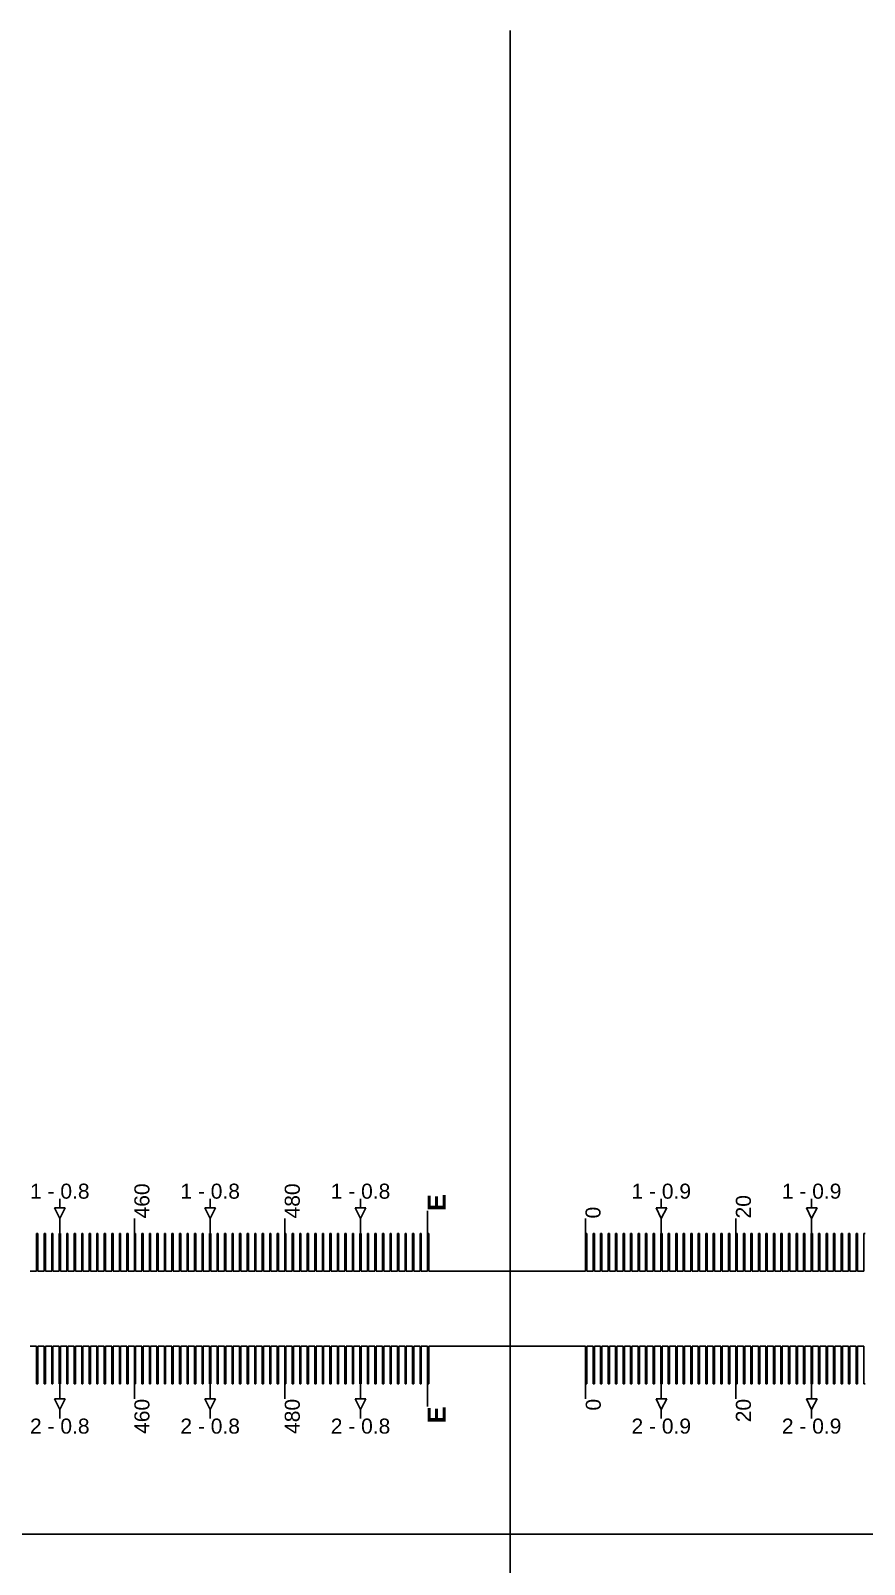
# Model space of a CAD drawing. Extents: x -119394 to 128420, y 74496 to 185496.
# Drawn here: x 9288 to 9842, y 112776 to 113796 of the extents above; entities that cross this region are included whole.
import ezdxf

# ---------------------------------------------------------------- set-up
doc = ezdxf.new("R2010")
doc.units = 13
doc.layers.add('CL - Label-1', color=120, linetype='Continuous')
doc.layers.add('CL - Label-2', color=132, linetype='Continuous')
doc.layers.add('CL - Sub-Micro', color=7, linetype='Continuous', true_color=0x47d1ff)
doc.styles.get("Standard").update_dxf_attribs({"font": 'arial.ttf'})

msp = doc.modelspace()

# ---------------------------------------------------------------- linework, layer by layer
for p, q in [((9606.8, 113795.9), (9606.8, 111795.9)), ((9307.2, 113012.9), (9307.2, 113018.9)), ((9407.2, 113012.9), (9407.2, 113018.9)), ((9507.2, 113012.9), (9507.2, 113018.9)), ((9707.2, 113012.9), (9707.2, 113018.9)), ((9807.2, 113012.9), (9807.2, 113018.9)), ((9307.2, 112995.9), (9307.2, 113005.9)), ((9356.8, 112995.9), (9356.8, 113005.9)), ((9407.2, 112995.9), (9407.2, 113005.9)), ((9456.8, 112995.9), (9456.8, 113005.9)), ((9507.2, 112995.9), (9507.2, 113005.9)), ((9551.8, 112995.9), (9551.8, 113010.9)), ((9656.8, 112995.9), (9656.8, 113005.9)), ((9707.2, 112995.9), (9707.2, 113005.9)), ((9756.8, 112995.9), (9756.8, 113005.9)), ((9807.2, 112995.9), (9807.2, 113005.9)), ((9307.2, 112895.9), (9307.2, 112885.9)), ((9356.8, 112895.9), (9356.8, 112885.9)), ((9407.2, 112895.9), (9407.2, 112885.9)), ((9456.8, 112895.9), (9456.8, 112885.9)), ((9507.2, 112895.9), (9507.2, 112885.9)), ((9551.8, 112895.9), (9551.8, 112880.9)), ((9656.8, 112895.9), (9656.8, 112885.9)), ((9707.2, 112895.9), (9707.2, 112885.9)), ((9756.8, 112895.9), (9756.8, 112885.9)), ((9807.2, 112895.9), (9807.2, 112885.9)), ((9307.2, 112878.8), (9307.2, 112872.8)), ((9407.2, 112878.8), (9407.2, 112872.8)), ((9507.2, 112878.8), (9507.2, 112872.8)), ((9707.2, 112878.8), (9707.2, 112872.8)), ((9807.2, 112878.8), (9807.2, 112872.8)), ((4356.8, 112795.9), (14856.8, 112795.9))]:
    msp.add_line(p, q)
at = {"layer": 'CL - Label-2'}
for p, q in [((9307.2, 113005.9), (9303.7, 113013)), ((9303.7, 113013), (9310.7, 113013)), ((9307.2, 113005.9), (9310.7, 113013)), ((9407.2, 113005.9), (9403.7, 113013)), ((9403.7, 113013), (9410.7, 113013)), ((9407.2, 113005.9), (9410.7, 113013)), ((9507.2, 113005.9), (9503.7, 113013)), ((9503.7, 113013), (9510.7, 113013)), ((9507.2, 113005.9), (9510.7, 113013)), ((9707.2, 113005.9), (9703.7, 113013)), ((9703.7, 113013), (9710.8, 113013)), ((9707.2, 113005.9), (9710.8, 113013)), ((9807.2, 113005.9), (9803.7, 113013)), ((9803.7, 113013), (9810.8, 113013)), ((9807.2, 113005.9), (9810.8, 113013)), ((9307.2, 112878.8), (9303.7, 112885.9)), ((9303.7, 112885.9), (9310.7, 112885.9)), ((9307.2, 112878.8), (9310.7, 112885.9)), ((9407.2, 112878.8), (9403.7, 112885.9)), ((9403.7, 112885.9), (9410.7, 112885.9)), ((9407.2, 112878.8), (9410.7, 112885.9)), ((9507.2, 112878.8), (9503.7, 112885.9)), ((9503.7, 112885.9), (9510.7, 112885.9)), ((9507.2, 112878.8), (9510.7, 112885.9)), ((9707.2, 112878.8), (9703.7, 112885.9)), ((9703.7, 112885.9), (9710.8, 112885.9)), ((9707.2, 112878.8), (9710.8, 112885.9)), ((9807.2, 112878.8), (9803.7, 112885.9)), ((9803.7, 112885.9), (9810.8, 112885.9)), ((9807.2, 112878.8), (9810.8, 112885.9))]:
    msp.add_line(p, q, dxfattribs=at)
at = {"layer": 'CL - Sub-Micro'}
for p, q in [((9291.8, 112970.9), (9291.8, 112995.9)), ((9291.8, 112995.9), (9292.6, 112995.9)), ((9292.6, 112995.9), (9292.6, 112970.9)), ((9296.8, 112970.9), (9296.8, 112995.9)), ((9296.8, 112995.9), (9297.6, 112995.9)), ((9297.6, 112995.9), (9297.6, 112970.9)), ((9301.8, 112970.9), (9301.8, 112995.9)), ((9301.8, 112995.9), (9302.6, 112995.9)), ((9302.6, 112995.9), (9302.6, 112970.9)), ((9306.8, 112970.9), (9306.8, 112995.9)), ((9306.8, 112995.9), (9307.6, 112995.9)), ((9307.6, 112995.9), (9307.6, 112970.9)), ((9311.8, 112970.9), (9311.8, 112995.9)), ((9311.8, 112995.9), (9312.6, 112995.9)), ((9312.6, 112995.9), (9312.6, 112970.9)), ((9316.8, 112970.9), (9316.8, 112995.9)), ((9316.8, 112995.9), (9317.6, 112995.9)), ((9317.6, 112995.9), (9317.6, 112970.9)), ((9321.8, 112970.9), (9321.8, 112995.9)), ((9321.8, 112995.9), (9322.6, 112995.9)), ((9322.6, 112995.9), (9322.6, 112970.9)), ((9326.8, 112970.9), (9326.8, 112995.9)), ((9326.8, 112995.9), (9327.6, 112995.9)), ((9327.6, 112995.9), (9327.6, 112970.9)), ((9331.8, 112970.9), (9331.8, 112995.9)), ((9331.8, 112995.9), (9332.6, 112995.9)), ((9332.6, 112995.9), (9332.6, 112970.9)), ((9336.8, 112970.9), (9336.8, 112995.9)), ((9336.8, 112995.9), (9337.6, 112995.9)), ((9337.6, 112995.9), (9337.6, 112970.9)), ((9341.8, 112970.9), (9341.8, 112995.9)), ((9341.8, 112995.9), (9342.6, 112995.9)), ((9342.6, 112995.9), (9342.6, 112970.9)), ((9346.8, 112970.9), (9346.8, 112995.9)), ((9346.8, 112995.9), (9347.6, 112995.9)), ((9347.6, 112995.9), (9347.6, 112970.9)), ((9351.8, 112970.9), (9351.8, 112995.9)), ((9351.8, 112995.9), (9352.6, 112995.9)), ((9352.6, 112995.9), (9352.6, 112970.9)), ((9356.8, 112970.9), (9356.8, 112995.9)), ((9356.8, 112995.9), (9357.6, 112995.9)), ((9357.6, 112995.9), (9357.6, 112970.9)), ((9361.8, 112970.9), (9361.8, 112995.9)), ((9361.8, 112995.9), (9362.6, 112995.9)), ((9362.6, 112995.9), (9362.6, 112970.9)), ((9366.8, 112970.9), (9366.8, 112995.9)), ((9366.8, 112995.9), (9367.6, 112995.9)), ((9367.6, 112995.9), (9367.6, 112970.9)), ((9371.8, 112970.9), (9371.8, 112995.9)), ((9371.8, 112995.9), (9372.6, 112995.9)), ((9372.6, 112995.9), (9372.6, 112970.9)), ((9376.8, 112970.9), (9376.8, 112995.9)), ((9376.8, 112995.9), (9377.6, 112995.9)), ((9377.6, 112995.9), (9377.6, 112970.9)), ((9381.8, 112970.9), (9381.8, 112995.9)), ((9381.8, 112995.9), (9382.6, 112995.9)), ((9382.6, 112995.9), (9382.6, 112970.9)), ((9386.8, 112970.9), (9386.8, 112995.9)), ((9386.8, 112995.9), (9387.6, 112995.9)), ((9387.6, 112995.9), (9387.6, 112970.9)), ((9391.8, 112970.9), (9391.8, 112995.9)), ((9391.8, 112995.9), (9392.6, 112995.9)), ((9392.6, 112995.9), (9392.6, 112970.9)), ((9396.8, 112970.9), (9396.8, 112995.9)), ((9396.8, 112995.9), (9397.6, 112995.9)), ((9397.6, 112995.9), (9397.6, 112970.9)), ((9401.8, 112970.9), (9401.8, 112995.9)), ((9401.8, 112995.9), (9402.6, 112995.9)), ((9402.6, 112995.9), (9402.6, 112970.9)), ((9406.8, 112970.9), (9406.8, 112995.9)), ((9406.8, 112995.9), (9407.6, 112995.9)), ((9407.6, 112995.9), (9407.6, 112970.9)), ((9411.8, 112970.9), (9411.8, 112995.9)), ((9411.8, 112995.9), (9412.6, 112995.9)), ((9412.6, 112995.9), (9412.6, 112970.9)), ((9416.8, 112970.9), (9416.8, 112995.9)), ((9416.8, 112995.9), (9417.6, 112995.9)), ((9417.6, 112995.9), (9417.6, 112970.9)), ((9421.8, 112970.9), (9421.8, 112995.9)), ((9421.8, 112995.9), (9422.6, 112995.9)), ((9422.6, 112995.9), (9422.6, 112970.9)), ((9426.8, 112970.9), (9426.8, 112995.9)), ((9426.8, 112995.9), (9427.6, 112995.9)), ((9427.6, 112995.9), (9427.6, 112970.9)), ((9431.8, 112970.9), (9431.8, 112995.9)), ((9431.8, 112995.9), (9432.6, 112995.9)), ((9432.6, 112995.9), (9432.6, 112970.9)), ((9436.8, 112970.9), (9436.8, 112995.9)), ((9436.8, 112995.9), (9437.6, 112995.9)), ((9437.6, 112995.9), (9437.6, 112970.9)), ((9441.8, 112970.9), (9441.8, 112995.9)), ((9441.8, 112995.9), (9442.6, 112995.9)), ((9442.6, 112995.9), (9442.6, 112970.9)), ((9446.8, 112970.9), (9446.8, 112995.9)), ((9446.8, 112995.9), (9447.6, 112995.9)), ((9447.6, 112995.9), (9447.6, 112970.9)), ((9451.8, 112970.9), (9451.8, 112995.9)), ((9451.8, 112995.9), (9452.6, 112995.9)), ((9452.6, 112995.9), (9452.6, 112970.9)), ((9456.8, 112970.9), (9456.8, 112995.9)), ((9456.8, 112995.9), (9457.6, 112995.9)), ((9457.6, 112995.9), (9457.6, 112970.9)), ((9461.8, 112970.9), (9461.8, 112995.9)), ((9461.8, 112995.9), (9462.6, 112995.9)), ((9462.6, 112995.9), (9462.6, 112970.9)), ((9466.8, 112970.9), (9466.8, 112995.9)), ((9466.8, 112995.9), (9467.6, 112995.9)), ((9467.6, 112995.9), (9467.6, 112970.9)), ((9471.8, 112970.9), (9471.8, 112995.9)), ((9471.8, 112995.9), (9472.6, 112995.9)), ((9472.6, 112995.9), (9472.6, 112970.9)), ((9476.8, 112970.9), (9476.8, 112995.9)), ((9476.8, 112995.9), (9477.6, 112995.9)), ((9477.6, 112995.9), (9477.6, 112970.9)), ((9481.8, 112970.9), (9481.8, 112995.9)), ((9481.8, 112995.9), (9482.6, 112995.9)), ((9482.6, 112995.9), (9482.6, 112970.9)), ((9486.8, 112970.9), (9486.8, 112995.9)), ((9486.8, 112995.9), (9487.6, 112995.9)), ((9487.6, 112995.9), (9487.6, 112970.9)), ((9491.8, 112970.9), (9491.8, 112995.9)), ((9491.8, 112995.9), (9492.6, 112995.9)), ((9492.6, 112995.9), (9492.6, 112970.9)), ((9496.8, 112970.9), (9496.8, 112995.9)), ((9496.8, 112995.9), (9497.6, 112995.9)), ((9497.6, 112995.9), (9497.6, 112970.9)), ((9501.8, 112970.9), (9501.8, 112995.9)), ((9501.8, 112995.9), (9502.6, 112995.9)), ((9502.6, 112995.9), (9502.6, 112970.9)), ((9506.8, 112970.9), (9506.8, 112995.9)), ((9506.8, 112995.9), (9507.6, 112995.9)), ((9507.6, 112995.9), (9507.6, 112970.9)), ((9511.8, 112970.9), (9511.8, 112995.9)), ((9511.8, 112995.9), (9512.6, 112995.9)), ((9512.6, 112995.9), (9512.6, 112970.9)), ((9516.8, 112970.9), (9516.8, 112995.9)), ((9516.8, 112995.9), (9517.6, 112995.9)), ((9517.6, 112995.9), (9517.6, 112970.9)), ((9521.8, 112970.9), (9521.8, 112995.9)), ((9521.8, 112995.9), (9522.6, 112995.9)), ((9522.6, 112995.9), (9522.6, 112970.9)), ((9526.8, 112970.9), (9526.8, 112995.9)), ((9526.8, 112995.9), (9527.6, 112995.9)), ((9527.6, 112995.9), (9527.6, 112970.9)), ((9531.8, 112970.9), (9531.8, 112995.9)), ((9531.8, 112995.9), (9532.6, 112995.9)), ((9532.6, 112995.9), (9532.6, 112970.9)), ((9536.8, 112970.9), (9536.8, 112995.9)), ((9536.8, 112995.9), (9537.6, 112995.9)), ((9537.6, 112995.9), (9537.6, 112970.9)), ((9541.8, 112970.9), (9541.8, 112995.9)), ((9541.8, 112995.9), (9542.6, 112995.9)), ((9542.6, 112995.9), (9542.6, 112970.9)), ((9546.8, 112970.9), (9546.8, 112995.9)), ((9546.8, 112995.9), (9547.6, 112995.9)), ((9547.6, 112995.9), (9547.6, 112970.9)), ((9551.8, 112970.9), (9551.8, 112995.9)), ((9551.8, 112995.9), (9552.6, 112995.9)), ((9552.6, 112995.9), (9552.6, 112970.9)), ((9656.8, 112970.9), (9656.8, 112995.9)), ((9656.8, 112995.9), (9657.7, 112995.9)), ((9657.7, 112995.9), (9657.7, 112970.9)), ((9661.8, 112970.9), (9661.8, 112995.9)), ((9661.8, 112995.9), (9662.7, 112995.9)), ((9662.7, 112995.9), (9662.7, 112970.9)), ((9666.8, 112970.9), (9666.8, 112995.9)), ((9666.8, 112995.9), (9667.7, 112995.9)), ((9667.7, 112995.9), (9667.7, 112970.9)), ((9671.8, 112970.9), (9671.8, 112995.9)), ((9671.8, 112995.9), (9672.7, 112995.9)), ((9672.7, 112995.9), (9672.7, 112970.9)), ((9676.8, 112970.9), (9676.8, 112995.9)), ((9676.8, 112995.9), (9677.7, 112995.9)), ((9677.7, 112995.9), (9677.7, 112970.9)), ((9681.8, 112970.9), (9681.8, 112995.9)), ((9681.8, 112995.9), (9682.7, 112995.9)), ((9682.7, 112995.9), (9682.7, 112970.9)), ((9686.8, 112970.9), (9686.8, 112995.9)), ((9686.8, 112995.9), (9687.7, 112995.9)), ((9687.7, 112995.9), (9687.7, 112970.9)), ((9691.8, 112970.9), (9691.8, 112995.9)), ((9691.8, 112995.9), (9692.7, 112995.9)), ((9692.7, 112995.9), (9692.7, 112970.9)), ((9696.8, 112970.9), (9696.8, 112995.9)), ((9696.8, 112995.9), (9697.7, 112995.9)), ((9697.7, 112995.9), (9697.7, 112970.9)), ((9701.8, 112970.9), (9701.8, 112995.9)), ((9701.8, 112995.9), (9702.7, 112995.9)), ((9702.7, 112995.9), (9702.7, 112970.9)), ((9706.8, 112970.9), (9706.8, 112995.9)), ((9706.8, 112995.9), (9707.7, 112995.9)), ((9707.7, 112995.9), (9707.7, 112970.9)), ((9711.8, 112970.9), (9711.8, 112995.9)), ((9711.8, 112995.9), (9712.7, 112995.9)), ((9712.7, 112995.9), (9712.7, 112970.9)), ((9716.8, 112970.9), (9716.8, 112995.9)), ((9716.8, 112995.9), (9717.7, 112995.9)), ((9717.7, 112995.9), (9717.7, 112970.9)), ((9721.8, 112970.9), (9721.8, 112995.9)), ((9721.8, 112995.9), (9722.7, 112995.9)), ((9722.7, 112995.9), (9722.7, 112970.9)), ((9726.8, 112970.9), (9726.8, 112995.9)), ((9726.8, 112995.9), (9727.7, 112995.9)), ((9727.7, 112995.9), (9727.7, 112970.9)), ((9731.8, 112970.9), (9731.8, 112995.9)), ((9731.8, 112995.9), (9732.7, 112995.9)), ((9732.7, 112995.9), (9732.7, 112970.9)), ((9736.8, 112970.9), (9736.8, 112995.9)), ((9736.8, 112995.9), (9737.7, 112995.9)), ((9737.7, 112995.9), (9737.7, 112970.9)), ((9741.8, 112970.9), (9741.8, 112995.9)), ((9741.8, 112995.9), (9742.7, 112995.9)), ((9742.7, 112995.9), (9742.7, 112970.9)), ((9746.8, 112970.9), (9746.8, 112995.9)), ((9746.8, 112995.9), (9747.7, 112995.9)), ((9747.7, 112995.9), (9747.7, 112970.9)), ((9751.8, 112970.9), (9751.8, 112995.9)), ((9751.8, 112995.9), (9752.7, 112995.9)), ((9752.7, 112995.9), (9752.7, 112970.9)), ((9756.8, 112970.9), (9756.8, 112995.9)), ((9756.8, 112995.9), (9757.7, 112995.9)), ((9757.7, 112995.9), (9757.7, 112970.9)), ((9761.8, 112970.9), (9761.8, 112995.9)), ((9761.8, 112995.9), (9762.7, 112995.9)), ((9762.7, 112995.9), (9762.7, 112970.9)), ((9766.8, 112970.9), (9766.8, 112995.9)), ((9766.8, 112995.9), (9767.7, 112995.9)), ((9767.7, 112995.9), (9767.7, 112970.9)), ((9771.8, 112970.9), (9771.8, 112995.9)), ((9771.8, 112995.9), (9772.7, 112995.9)), ((9772.7, 112995.9), (9772.7, 112970.9)), ((9776.8, 112970.9), (9776.8, 112995.9)), ((9776.8, 112995.9), (9777.7, 112995.9)), ((9777.7, 112995.9), (9777.7, 112970.9)), ((9781.8, 112970.9), (9781.8, 112995.9)), ((9781.8, 112995.9), (9782.7, 112995.9)), ((9782.7, 112995.9), (9782.7, 112970.9)), ((9786.8, 112970.9), (9786.8, 112995.9)), ((9786.8, 112995.9), (9787.7, 112995.9)), ((9787.7, 112995.9), (9787.7, 112970.9)), ((9791.8, 112970.9), (9791.8, 112995.9)), ((9791.8, 112995.9), (9792.7, 112995.9)), ((9792.7, 112995.9), (9792.7, 112970.9)), ((9796.8, 112970.9), (9796.8, 112995.9)), ((9796.8, 112995.9), (9797.7, 112995.9)), ((9797.7, 112995.9), (9797.7, 112970.9)), ((9801.8, 112970.9), (9801.8, 112995.9)), ((9801.8, 112995.9), (9802.7, 112995.9)), ((9802.7, 112995.9), (9802.7, 112970.9)), ((9806.8, 112970.9), (9806.8, 112995.9)), ((9806.8, 112995.9), (9807.7, 112995.9)), ((9807.7, 112995.9), (9807.7, 112970.9)), ((9811.8, 112970.9), (9811.8, 112995.9)), ((9811.8, 112995.9), (9812.7, 112995.9)), ((9812.7, 112995.9), (9812.7, 112970.9)), ((9816.8, 112970.9), (9816.8, 112995.9)), ((9816.8, 112995.9), (9817.7, 112995.9)), ((9817.7, 112995.9), (9817.7, 112970.9)), ((9821.8, 112970.9), (9821.8, 112995.9)), ((9821.8, 112995.9), (9822.7, 112995.9)), ((9822.7, 112995.9), (9822.7, 112970.9)), ((9826.8, 112970.9), (9826.8, 112995.9)), ((9826.8, 112995.9), (9827.7, 112995.9)), ((9827.7, 112995.9), (9827.7, 112970.9)), ((9831.8, 112970.9), (9831.8, 112995.9)), ((9831.8, 112995.9), (9832.7, 112995.9)), ((9832.7, 112995.9), (9832.7, 112970.9)), ((9836.8, 112970.9), (9836.8, 112995.9)), ((9836.8, 112995.9), (9837.7, 112995.9)), ((9837.7, 112995.9), (9837.7, 112970.9)), ((9841.8, 112970.9), (9841.8, 112995.9)), ((9841.8, 112995.9), (9842.7, 112995.9)), ((9287.6, 112970.9), (9291.8, 112970.9)), ((9292.6, 112970.9), (9296.8, 112970.9)), ((9297.6, 112970.9), (9301.8, 112970.9)), ((9302.6, 112970.9), (9306.8, 112970.9)), ((9307.6, 112970.9), (9311.8, 112970.9)), ((9312.6, 112970.9), (9316.8, 112970.9)), ((9317.6, 112970.9), (9321.8, 112970.9)), ((9322.6, 112970.9), (9326.8, 112970.9)), ((9327.6, 112970.9), (9331.8, 112970.9)), ((9332.6, 112970.9), (9336.8, 112970.9)), ((9337.6, 112970.9), (9341.8, 112970.9)), ((9342.6, 112970.9), (9346.8, 112970.9)), ((9347.6, 112970.9), (9351.8, 112970.9)), ((9352.6, 112970.9), (9356.8, 112970.9)), ((9357.6, 112970.9), (9361.8, 112970.9)), ((9362.6, 112970.9), (9366.8, 112970.9)), ((9367.6, 112970.9), (9371.8, 112970.9)), ((9372.6, 112970.9), (9376.8, 112970.9)), ((9377.6, 112970.9), (9381.8, 112970.9)), ((9382.6, 112970.9), (9386.8, 112970.9)), ((9387.6, 112970.9), (9391.8, 112970.9)), ((9392.6, 112970.9), (9396.8, 112970.9)), ((9397.6, 112970.9), (9401.8, 112970.9)), ((9402.6, 112970.9), (9406.8, 112970.9)), ((9407.6, 112970.9), (9411.8, 112970.9)), ((9412.6, 112970.9), (9416.8, 112970.9)), ((9417.6, 112970.9), (9421.8, 112970.9)), ((9422.6, 112970.9), (9426.8, 112970.9)), ((9427.6, 112970.9), (9431.8, 112970.9)), ((9432.6, 112970.9), (9436.8, 112970.9)), ((9437.6, 112970.9), (9441.8, 112970.9)), ((9442.6, 112970.9), (9446.8, 112970.9)), ((9447.6, 112970.9), (9451.8, 112970.9)), ((9452.6, 112970.9), (9456.8, 112970.9)), ((9457.6, 112970.9), (9461.8, 112970.9)), ((9462.6, 112970.9), (9466.8, 112970.9)), ((9467.6, 112970.9), (9471.8, 112970.9)), ((9472.6, 112970.9), (9476.8, 112970.9)), ((9477.6, 112970.9), (9481.8, 112970.9)), ((9482.6, 112970.9), (9486.8, 112970.9)), ((9487.6, 112970.9), (9491.8, 112970.9)), ((9492.6, 112970.9), (9496.8, 112970.9)), ((9497.6, 112970.9), (9501.8, 112970.9)), ((9502.6, 112970.9), (9506.8, 112970.9)), ((9507.6, 112970.9), (9511.8, 112970.9)), ((9512.6, 112970.9), (9516.8, 112970.9)), ((9517.6, 112970.9), (9521.8, 112970.9)), ((9522.6, 112970.9), (9526.8, 112970.9)), ((9527.6, 112970.9), (9531.8, 112970.9)), ((9532.6, 112970.9), (9536.8, 112970.9)), ((9537.6, 112970.9), (9541.8, 112970.9)), ((9542.6, 112970.9), (9546.8, 112970.9)), ((9547.6, 112970.9), (9551.8, 112970.9)), ((9552.6, 112970.9), (9556.8, 112970.9)), ((9556.8, 112970.9), (9656.8, 112970.9)), ((9657.7, 112970.9), (9661.8, 112970.9)), ((9662.7, 112970.9), (9666.8, 112970.9)), ((9667.7, 112970.9), (9671.8, 112970.9)), ((9672.7, 112970.9), (9676.8, 112970.9)), ((9677.7, 112970.9), (9681.8, 112970.9)), ((9682.7, 112970.9), (9686.8, 112970.9)), ((9687.7, 112970.9), (9691.8, 112970.9)), ((9692.7, 112970.9), (9696.8, 112970.9)), ((9697.7, 112970.9), (9701.8, 112970.9)), ((9702.7, 112970.9), (9706.8, 112970.9)), ((9707.7, 112970.9), (9711.8, 112970.9)), ((9712.7, 112970.9), (9716.8, 112970.9)), ((9717.7, 112970.9), (9721.8, 112970.9)), ((9722.7, 112970.9), (9726.8, 112970.9)), ((9727.7, 112970.9), (9731.8, 112970.9)), ((9732.7, 112970.9), (9736.8, 112970.9)), ((9737.7, 112970.9), (9741.8, 112970.9)), ((9742.7, 112970.9), (9746.8, 112970.9)), ((9747.7, 112970.9), (9751.8, 112970.9)), ((9752.7, 112970.9), (9756.8, 112970.9)), ((9757.7, 112970.9), (9761.8, 112970.9)), ((9762.7, 112970.9), (9766.8, 112970.9)), ((9767.7, 112970.9), (9771.8, 112970.9)), ((9772.7, 112970.9), (9776.8, 112970.9)), ((9777.7, 112970.9), (9781.8, 112970.9)), ((9782.7, 112970.9), (9786.8, 112970.9)), ((9787.7, 112970.9), (9791.8, 112970.9)), ((9792.7, 112970.9), (9796.8, 112970.9)), ((9797.7, 112970.9), (9801.8, 112970.9)), ((9802.7, 112970.9), (9806.8, 112970.9)), ((9807.7, 112970.9), (9811.8, 112970.9)), ((9812.7, 112970.9), (9816.8, 112970.9)), ((9817.7, 112970.9), (9821.8, 112970.9)), ((9822.7, 112970.9), (9826.8, 112970.9)), ((9827.7, 112970.9), (9831.8, 112970.9)), ((9832.7, 112970.9), (9836.8, 112970.9)), ((9837.7, 112970.9), (9841.8, 112970.9)), ((9287.6, 112920.9), (9291.8, 112920.9)), ((9291.8, 112920.9), (9291.8, 112895.9)), ((9292.6, 112895.9), (9292.6, 112920.9)), ((9292.6, 112920.9), (9296.8, 112920.9)), ((9296.8, 112920.9), (9296.8, 112895.9)), ((9297.6, 112895.9), (9297.6, 112920.9)), ((9297.6, 112920.9), (9301.8, 112920.9)), ((9301.8, 112920.9), (9301.8, 112895.9)), ((9302.6, 112895.9), (9302.6, 112920.9)), ((9302.6, 112920.9), (9306.8, 112920.9)), ((9306.8, 112920.9), (9306.8, 112895.9)), ((9307.6, 112895.9), (9307.6, 112920.9)), ((9307.6, 112920.9), (9311.8, 112920.9)), ((9311.8, 112920.9), (9311.8, 112895.9)), ((9312.6, 112895.9), (9312.6, 112920.9)), ((9312.6, 112920.9), (9316.8, 112920.9)), ((9316.8, 112920.9), (9316.8, 112895.9)), ((9317.6, 112895.9), (9317.6, 112920.9)), ((9317.6, 112920.9), (9321.8, 112920.9)), ((9321.8, 112920.9), (9321.8, 112895.9)), ((9322.6, 112895.9), (9322.6, 112920.9)), ((9322.6, 112920.9), (9326.8, 112920.9)), ((9326.8, 112920.9), (9326.8, 112895.9)), ((9327.6, 112895.9), (9327.6, 112920.9)), ((9327.6, 112920.9), (9331.8, 112920.9)), ((9331.8, 112920.9), (9331.8, 112895.9)), ((9332.6, 112895.9), (9332.6, 112920.9)), ((9332.6, 112920.9), (9336.8, 112920.9)), ((9336.8, 112920.9), (9336.8, 112895.9)), ((9337.6, 112895.9), (9337.6, 112920.9)), ((9337.6, 112920.9), (9341.8, 112920.9)), ((9341.8, 112920.9), (9341.8, 112895.9)), ((9342.6, 112895.9), (9342.6, 112920.9)), ((9342.6, 112920.9), (9346.8, 112920.9)), ((9346.8, 112920.9), (9346.8, 112895.9)), ((9347.6, 112895.9), (9347.6, 112920.9)), ((9347.6, 112920.9), (9351.8, 112920.9)), ((9351.8, 112920.9), (9351.8, 112895.9)), ((9352.6, 112895.9), (9352.6, 112920.9)), ((9352.6, 112920.9), (9356.8, 112920.9)), ((9356.8, 112920.9), (9356.8, 112895.9)), ((9357.6, 112895.9), (9357.6, 112920.9)), ((9357.6, 112920.9), (9361.8, 112920.9)), ((9361.8, 112920.9), (9361.8, 112895.9)), ((9362.6, 112895.9), (9362.6, 112920.9)), ((9362.6, 112920.9), (9366.8, 112920.9)), ((9366.8, 112920.9), (9366.8, 112895.9)), ((9367.6, 112895.9), (9367.6, 112920.9)), ((9367.6, 112920.9), (9371.8, 112920.9)), ((9371.8, 112920.9), (9371.8, 112895.9)), ((9372.6, 112895.9), (9372.6, 112920.9)), ((9372.6, 112920.9), (9376.8, 112920.9)), ((9376.8, 112920.9), (9376.8, 112895.9)), ((9377.6, 112895.9), (9377.6, 112920.9)), ((9377.6, 112920.9), (9381.8, 112920.9)), ((9381.8, 112920.9), (9381.8, 112895.9)), ((9382.6, 112895.9), (9382.6, 112920.9)), ((9382.6, 112920.9), (9386.8, 112920.9)), ((9386.8, 112920.9), (9386.8, 112895.9)), ((9387.6, 112895.9), (9387.6, 112920.9)), ((9387.6, 112920.9), (9391.8, 112920.9)), ((9391.8, 112920.9), (9391.8, 112895.9)), ((9392.6, 112895.9), (9392.6, 112920.9)), ((9392.6, 112920.9), (9396.8, 112920.9)), ((9396.8, 112920.9), (9396.8, 112895.9)), ((9397.6, 112895.9), (9397.6, 112920.9)), ((9397.6, 112920.9), (9401.8, 112920.9)), ((9401.8, 112920.9), (9401.8, 112895.9)), ((9402.6, 112895.9), (9402.6, 112920.9)), ((9402.6, 112920.9), (9406.8, 112920.9)), ((9406.8, 112920.9), (9406.8, 112895.9)), ((9407.6, 112895.9), (9407.6, 112920.9)), ((9407.6, 112920.9), (9411.8, 112920.9)), ((9411.8, 112920.9), (9411.8, 112895.9)), ((9412.6, 112895.9), (9412.6, 112920.9)), ((9412.6, 112920.9), (9416.8, 112920.9)), ((9416.8, 112920.9), (9416.8, 112895.9)), ((9417.6, 112895.9), (9417.6, 112920.9)), ((9417.6, 112920.9), (9421.8, 112920.9)), ((9421.8, 112920.9), (9421.8, 112895.9)), ((9422.6, 112895.9), (9422.6, 112920.9)), ((9422.6, 112920.9), (9426.8, 112920.9)), ((9426.8, 112920.9), (9426.8, 112895.9)), ((9427.6, 112895.9), (9427.6, 112920.9)), ((9427.6, 112920.9), (9431.8, 112920.9)), ((9431.8, 112920.9), (9431.8, 112895.9)), ((9432.6, 112895.9), (9432.6, 112920.9)), ((9432.6, 112920.9), (9436.8, 112920.9)), ((9436.8, 112920.9), (9436.8, 112895.9)), ((9437.6, 112895.9), (9437.6, 112920.9)), ((9437.6, 112920.9), (9441.8, 112920.9)), ((9441.8, 112920.9), (9441.8, 112895.9)), ((9442.6, 112895.9), (9442.6, 112920.9)), ((9442.6, 112920.9), (9446.8, 112920.9)), ((9446.8, 112920.9), (9446.8, 112895.9)), ((9447.6, 112895.9), (9447.6, 112920.9)), ((9447.6, 112920.9), (9451.8, 112920.9)), ((9451.8, 112920.9), (9451.8, 112895.9)), ((9452.6, 112895.9), (9452.6, 112920.9)), ((9452.6, 112920.9), (9456.8, 112920.9)), ((9456.8, 112920.9), (9456.8, 112895.9)), ((9457.6, 112895.9), (9457.6, 112920.9)), ((9457.6, 112920.9), (9461.8, 112920.9)), ((9461.8, 112920.9), (9461.8, 112895.9)), ((9462.6, 112895.9), (9462.6, 112920.9)), ((9462.6, 112920.9), (9466.8, 112920.9)), ((9466.8, 112920.9), (9466.8, 112895.9)), ((9467.6, 112895.9), (9467.6, 112920.9)), ((9467.6, 112920.9), (9471.8, 112920.9)), ((9471.8, 112920.9), (9471.8, 112895.9)), ((9472.6, 112895.9), (9472.6, 112920.9)), ((9472.6, 112920.9), (9476.8, 112920.9)), ((9476.8, 112920.9), (9476.8, 112895.9)), ((9477.6, 112895.9), (9477.6, 112920.9)), ((9477.6, 112920.9), (9481.8, 112920.9)), ((9481.8, 112920.9), (9481.8, 112895.9)), ((9482.6, 112895.9), (9482.6, 112920.9)), ((9482.6, 112920.9), (9486.8, 112920.9)), ((9486.8, 112920.9), (9486.8, 112895.9)), ((9487.6, 112895.9), (9487.6, 112920.9)), ((9487.6, 112920.9), (9491.8, 112920.9)), ((9491.8, 112920.9), (9491.8, 112895.9)), ((9492.6, 112895.9), (9492.6, 112920.9)), ((9492.6, 112920.9), (9496.8, 112920.9)), ((9496.8, 112920.9), (9496.8, 112895.9)), ((9497.6, 112895.9), (9497.6, 112920.9)), ((9497.6, 112920.9), (9501.8, 112920.9)), ((9501.8, 112920.9), (9501.8, 112895.9)), ((9502.6, 112895.9), (9502.6, 112920.9)), ((9502.6, 112920.9), (9506.8, 112920.9)), ((9506.8, 112920.9), (9506.8, 112895.9)), ((9507.6, 112895.9), (9507.6, 112920.9)), ((9507.6, 112920.9), (9511.8, 112920.9)), ((9511.8, 112920.9), (9511.8, 112895.9)), ((9512.6, 112895.9), (9512.6, 112920.9)), ((9512.6, 112920.9), (9516.8, 112920.9)), ((9516.8, 112920.9), (9516.8, 112895.9)), ((9517.6, 112895.9), (9517.6, 112920.9)), ((9517.6, 112920.9), (9521.8, 112920.9)), ((9521.8, 112920.9), (9521.8, 112895.9)), ((9522.6, 112895.9), (9522.6, 112920.9)), ((9522.6, 112920.9), (9526.8, 112920.9)), ((9526.8, 112920.9), (9526.8, 112895.9)), ((9527.6, 112895.9), (9527.6, 112920.9)), ((9527.6, 112920.9), (9531.8, 112920.9)), ((9531.8, 112920.9), (9531.8, 112895.9)), ((9532.6, 112895.9), (9532.6, 112920.9)), ((9532.6, 112920.9), (9536.8, 112920.9)), ((9536.8, 112920.9), (9536.8, 112895.9)), ((9537.6, 112895.9), (9537.6, 112920.9)), ((9537.6, 112920.9), (9541.8, 112920.9)), ((9541.8, 112920.9), (9541.8, 112895.9)), ((9542.6, 112895.9), (9542.6, 112920.9)), ((9542.6, 112920.9), (9546.8, 112920.9)), ((9546.8, 112920.9), (9546.8, 112895.9)), ((9547.6, 112895.9), (9547.6, 112920.9)), ((9547.6, 112920.9), (9551.8, 112920.9)), ((9551.8, 112920.9), (9551.8, 112895.9)), ((9552.6, 112895.9), (9552.6, 112920.9)), ((9552.6, 112920.9), (9556.8, 112920.9)), ((9556.8, 112920.9), (9656.8, 112920.9)), ((9656.8, 112920.9), (9656.8, 112895.9)), ((9657.7, 112895.9), (9657.7, 112920.9)), ((9657.7, 112920.9), (9661.8, 112920.9)), ((9661.8, 112920.9), (9661.8, 112895.9)), ((9662.7, 112895.9), (9662.7, 112920.9)), ((9662.7, 112920.9), (9666.8, 112920.9)), ((9666.8, 112920.9), (9666.8, 112895.9)), ((9667.7, 112895.9), (9667.7, 112920.9)), ((9667.7, 112920.9), (9671.8, 112920.9)), ((9671.8, 112920.9), (9671.8, 112895.9)), ((9672.7, 112895.9), (9672.7, 112920.9)), ((9672.7, 112920.9), (9676.8, 112920.9)), ((9676.8, 112920.9), (9676.8, 112895.9)), ((9677.7, 112895.9), (9677.7, 112920.9)), ((9677.7, 112920.9), (9681.8, 112920.9)), ((9681.8, 112920.9), (9681.8, 112895.9)), ((9682.7, 112895.9), (9682.7, 112920.9)), ((9682.7, 112920.9), (9686.8, 112920.9)), ((9686.8, 112920.9), (9686.8, 112895.9)), ((9687.7, 112895.9), (9687.7, 112920.9)), ((9687.7, 112920.9), (9691.8, 112920.9)), ((9691.8, 112920.9), (9691.8, 112895.9)), ((9692.7, 112895.9), (9692.7, 112920.9)), ((9692.7, 112920.9), (9696.8, 112920.9)), ((9696.8, 112920.9), (9696.8, 112895.9)), ((9697.7, 112895.9), (9697.7, 112920.9)), ((9697.7, 112920.9), (9701.8, 112920.9)), ((9701.8, 112920.9), (9701.8, 112895.9)), ((9702.7, 112895.9), (9702.7, 112920.9)), ((9702.7, 112920.9), (9706.8, 112920.9)), ((9706.8, 112920.9), (9706.8, 112895.9)), ((9707.7, 112895.9), (9707.7, 112920.9)), ((9707.7, 112920.9), (9711.8, 112920.9)), ((9711.8, 112920.9), (9711.8, 112895.9)), ((9712.7, 112895.9), (9712.7, 112920.9)), ((9712.7, 112920.9), (9716.8, 112920.9)), ((9716.8, 112920.9), (9716.8, 112895.9)), ((9717.7, 112895.9), (9717.7, 112920.9)), ((9717.7, 112920.9), (9721.8, 112920.9)), ((9721.8, 112920.9), (9721.8, 112895.9)), ((9722.7, 112895.9), (9722.7, 112920.9)), ((9722.7, 112920.9), (9726.8, 112920.9)), ((9726.8, 112920.9), (9726.8, 112895.9)), ((9727.7, 112895.9), (9727.7, 112920.9)), ((9727.7, 112920.9), (9731.8, 112920.9)), ((9731.8, 112920.9), (9731.8, 112895.9)), ((9732.7, 112895.9), (9732.7, 112920.9)), ((9732.7, 112920.9), (9736.8, 112920.9)), ((9736.8, 112920.9), (9736.8, 112895.9)), ((9737.7, 112895.9), (9737.7, 112920.9)), ((9737.7, 112920.9), (9741.8, 112920.9)), ((9741.8, 112920.9), (9741.8, 112895.9)), ((9742.7, 112895.9), (9742.7, 112920.9)), ((9742.7, 112920.9), (9746.8, 112920.9)), ((9746.8, 112920.9), (9746.8, 112895.9)), ((9747.7, 112895.9), (9747.7, 112920.9)), ((9747.7, 112920.9), (9751.8, 112920.9)), ((9751.8, 112920.9), (9751.8, 112895.9)), ((9752.7, 112895.9), (9752.7, 112920.9)), ((9752.7, 112920.9), (9756.8, 112920.9)), ((9756.8, 112920.9), (9756.8, 112895.9)), ((9757.7, 112895.9), (9757.7, 112920.9)), ((9757.7, 112920.9), (9761.8, 112920.9)), ((9761.8, 112920.9), (9761.8, 112895.9)), ((9762.7, 112895.9), (9762.7, 112920.9)), ((9762.7, 112920.9), (9766.8, 112920.9)), ((9766.8, 112920.9), (9766.8, 112895.9)), ((9767.7, 112895.9), (9767.7, 112920.9)), ((9767.7, 112920.9), (9771.8, 112920.9)), ((9771.8, 112920.9), (9771.8, 112895.9)), ((9772.7, 112895.9), (9772.7, 112920.9)), ((9772.7, 112920.9), (9776.8, 112920.9)), ((9776.8, 112920.9), (9776.8, 112895.9)), ((9777.7, 112895.9), (9777.7, 112920.9)), ((9777.7, 112920.9), (9781.8, 112920.9)), ((9781.8, 112920.9), (9781.8, 112895.9)), ((9782.7, 112895.9), (9782.7, 112920.9)), ((9782.7, 112920.9), (9786.8, 112920.9)), ((9786.8, 112920.9), (9786.8, 112895.9)), ((9787.7, 112895.9), (9787.7, 112920.9)), ((9787.7, 112920.9), (9791.8, 112920.9)), ((9791.8, 112920.9), (9791.8, 112895.9)), ((9792.7, 112895.9), (9792.7, 112920.9)), ((9792.7, 112920.9), (9796.8, 112920.9)), ((9796.8, 112920.9), (9796.8, 112895.9)), ((9797.7, 112895.9), (9797.7, 112920.9)), ((9797.7, 112920.9), (9801.8, 112920.9)), ((9801.8, 112920.9), (9801.8, 112895.9)), ((9802.7, 112895.9), (9802.7, 112920.9)), ((9802.7, 112920.9), (9806.8, 112920.9)), ((9806.8, 112920.9), (9806.8, 112895.9)), ((9807.7, 112895.9), (9807.7, 112920.9)), ((9807.7, 112920.9), (9811.8, 112920.9)), ((9811.8, 112920.9), (9811.8, 112895.9)), ((9812.7, 112895.9), (9812.7, 112920.9)), ((9812.7, 112920.9), (9816.8, 112920.9)), ((9816.8, 112920.9), (9816.8, 112895.9)), ((9817.7, 112895.9), (9817.7, 112920.9)), ((9817.7, 112920.9), (9821.8, 112920.9)), ((9821.8, 112920.9), (9821.8, 112895.9)), ((9822.7, 112895.9), (9822.7, 112920.9)), ((9822.7, 112920.9), (9826.8, 112920.9)), ((9826.8, 112920.9), (9826.8, 112895.9)), ((9827.7, 112895.9), (9827.7, 112920.9)), ((9827.7, 112920.9), (9831.8, 112920.9)), ((9831.8, 112920.9), (9831.8, 112895.9)), ((9832.7, 112895.9), (9832.7, 112920.9)), ((9832.7, 112920.9), (9836.8, 112920.9)), ((9836.8, 112920.9), (9836.8, 112895.9)), ((9837.7, 112895.9), (9837.7, 112920.9)), ((9837.7, 112920.9), (9841.8, 112920.9)), ((9841.8, 112920.9), (9841.8, 112895.9)), ((9291.8, 112895.9), (9292.6, 112895.9)), ((9296.8, 112895.9), (9297.6, 112895.9)), ((9301.8, 112895.9), (9302.6, 112895.9)), ((9306.8, 112895.9), (9307.6, 112895.9)), ((9311.8, 112895.9), (9312.6, 112895.9)), ((9316.8, 112895.9), (9317.6, 112895.9)), ((9321.8, 112895.9), (9322.6, 112895.9)), ((9326.8, 112895.9), (9327.6, 112895.9)), ((9331.8, 112895.9), (9332.6, 112895.9)), ((9336.8, 112895.9), (9337.6, 112895.9)), ((9341.8, 112895.9), (9342.6, 112895.9)), ((9346.8, 112895.9), (9347.6, 112895.9)), ((9351.8, 112895.9), (9352.6, 112895.9)), ((9356.8, 112895.9), (9357.6, 112895.9)), ((9361.8, 112895.9), (9362.6, 112895.9)), ((9366.8, 112895.9), (9367.6, 112895.9)), ((9371.8, 112895.9), (9372.6, 112895.9)), ((9376.8, 112895.9), (9377.6, 112895.9)), ((9381.8, 112895.9), (9382.6, 112895.9)), ((9386.8, 112895.9), (9387.6, 112895.9)), ((9391.8, 112895.9), (9392.6, 112895.9)), ((9396.8, 112895.9), (9397.6, 112895.9)), ((9401.8, 112895.9), (9402.6, 112895.9)), ((9406.8, 112895.9), (9407.6, 112895.9)), ((9411.8, 112895.9), (9412.6, 112895.9)), ((9416.8, 112895.9), (9417.6, 112895.9)), ((9421.8, 112895.9), (9422.6, 112895.9)), ((9426.8, 112895.9), (9427.6, 112895.9)), ((9431.8, 112895.9), (9432.6, 112895.9)), ((9436.8, 112895.9), (9437.6, 112895.9)), ((9441.8, 112895.9), (9442.6, 112895.9)), ((9446.8, 112895.9), (9447.6, 112895.9)), ((9451.8, 112895.9), (9452.6, 112895.9)), ((9456.8, 112895.9), (9457.6, 112895.9)), ((9461.8, 112895.9), (9462.6, 112895.9)), ((9466.8, 112895.9), (9467.6, 112895.9)), ((9471.8, 112895.9), (9472.6, 112895.9)), ((9476.8, 112895.9), (9477.6, 112895.9)), ((9481.8, 112895.9), (9482.6, 112895.9)), ((9486.8, 112895.9), (9487.6, 112895.9)), ((9491.8, 112895.9), (9492.6, 112895.9)), ((9496.8, 112895.9), (9497.6, 112895.9)), ((9501.8, 112895.9), (9502.6, 112895.9)), ((9506.8, 112895.9), (9507.6, 112895.9)), ((9511.8, 112895.9), (9512.6, 112895.9)), ((9516.8, 112895.9), (9517.6, 112895.9)), ((9521.8, 112895.9), (9522.6, 112895.9)), ((9526.8, 112895.9), (9527.6, 112895.9)), ((9531.8, 112895.9), (9532.6, 112895.9)), ((9536.8, 112895.9), (9537.6, 112895.9)), ((9541.8, 112895.9), (9542.6, 112895.9)), ((9546.8, 112895.9), (9547.6, 112895.9)), ((9551.8, 112895.9), (9552.6, 112895.9)), ((9656.8, 112895.9), (9657.7, 112895.9)), ((9661.8, 112895.9), (9662.7, 112895.9)), ((9666.8, 112895.9), (9667.7, 112895.9)), ((9671.8, 112895.9), (9672.7, 112895.9)), ((9676.8, 112895.9), (9677.7, 112895.9)), ((9681.8, 112895.9), (9682.7, 112895.9)), ((9686.8, 112895.9), (9687.7, 112895.9)), ((9691.8, 112895.9), (9692.7, 112895.9)), ((9696.8, 112895.9), (9697.7, 112895.9)), ((9701.8, 112895.9), (9702.7, 112895.9)), ((9706.8, 112895.9), (9707.7, 112895.9)), ((9711.8, 112895.9), (9712.7, 112895.9)), ((9716.8, 112895.9), (9717.7, 112895.9)), ((9721.8, 112895.9), (9722.7, 112895.9)), ((9726.8, 112895.9), (9727.7, 112895.9)), ((9731.8, 112895.9), (9732.7, 112895.9)), ((9736.8, 112895.9), (9737.7, 112895.9)), ((9741.8, 112895.9), (9742.7, 112895.9)), ((9746.8, 112895.9), (9747.7, 112895.9)), ((9751.8, 112895.9), (9752.7, 112895.9)), ((9756.8, 112895.9), (9757.7, 112895.9)), ((9761.8, 112895.9), (9762.7, 112895.9)), ((9766.8, 112895.9), (9767.7, 112895.9)), ((9771.8, 112895.9), (9772.7, 112895.9)), ((9776.8, 112895.9), (9777.7, 112895.9)), ((9781.8, 112895.9), (9782.7, 112895.9)), ((9786.8, 112895.9), (9787.7, 112895.9)), ((9791.8, 112895.9), (9792.7, 112895.9)), ((9796.8, 112895.9), (9797.7, 112895.9)), ((9801.8, 112895.9), (9802.7, 112895.9)), ((9806.8, 112895.9), (9807.7, 112895.9)), ((9811.8, 112895.9), (9812.7, 112895.9)), ((9816.8, 112895.9), (9817.7, 112895.9)), ((9821.8, 112895.9), (9822.7, 112895.9)), ((9826.8, 112895.9), (9827.7, 112895.9)), ((9831.8, 112895.9), (9832.7, 112895.9)), ((9836.8, 112895.9), (9837.7, 112895.9)), ((9841.8, 112895.9), (9842.7, 112895.9))]:
    msp.add_line(p, q, dxfattribs=at)

# ---------------------------------------------------------------- texts
at = {"layer": 'CL - Label-1'}
for s, width, heights, insert, char_height, attachment_point, rotation in [('460', 21.565, [8.55], (9356.8, 113005.9), 10, 1, 90), ('480', 21.565, [8.55], (9456.8, 113005.9), 10, 1, 90), ('{\\fArial|b1|i0|c0|p34;E}', 33.318, [8.18], (9551.8, 113010.9), 12, 1, 90), ('20', 21.565, [8.55], (9756.8, 113005.9), 10, 1, 90), ('0', 21.565, [8.55], (9656.8, 113005.9), 10, 1, 90), ('460', 21.565, [8.55], (9356.8, 112885.9), 10, 3, 90), ('480', 21.565, [8.55], (9456.8, 112885.9), 10, 3, 90), ('0', 21.565, [8.55], (9656.8, 112885.9), 10, 7, 270), ('20', 21.565, [8.55], (9756.8, 112885.9), 10, 3, 90), ('{\\fArial|b1|i0|c0|p34;E}', 33.318, [8.18], (9551.8, 112880.9), 12, 3, 90)]:
    msp.add_mtext_dynamic_manual_height_columns(s, width=width, gutter_width=12.5, heights=heights, dxfattribs=dict(at, insert=insert, char_height=char_height, attachment_point=attachment_point, rotation=rotation))
at = {"layer": 'CL - Label-2', "char_height": 10}
for s, insert, attachment_point in [('1 - 0.8', (9307.2, 113018.9), 8), ('1 - 0.8', (9407.2, 113018.9), 8), ('1 - 0.8', (9507.2, 113018.9), 8), ('1 - 0.9', (9707.2, 113018.9), 8), ('1 - 0.9', (9807.2, 113018.9), 8), ('2 - 0.8', (9307.2, 112872.8), 2), ('2 - 0.8', (9407.2, 112872.8), 2), ('2 - 0.8', (9507.2, 112872.8), 2), ('2 - 0.9', (9707.2, 112872.8), 2), ('2 - 0.9', (9807.2, 112872.8), 2)]:
    msp.add_mtext_dynamic_manual_height_columns(s, width=52.304, gutter_width=12.5, heights=[18.1], dxfattribs=dict(at, insert=insert, attachment_point=attachment_point))

doc.saveas('drawing.dxf')
